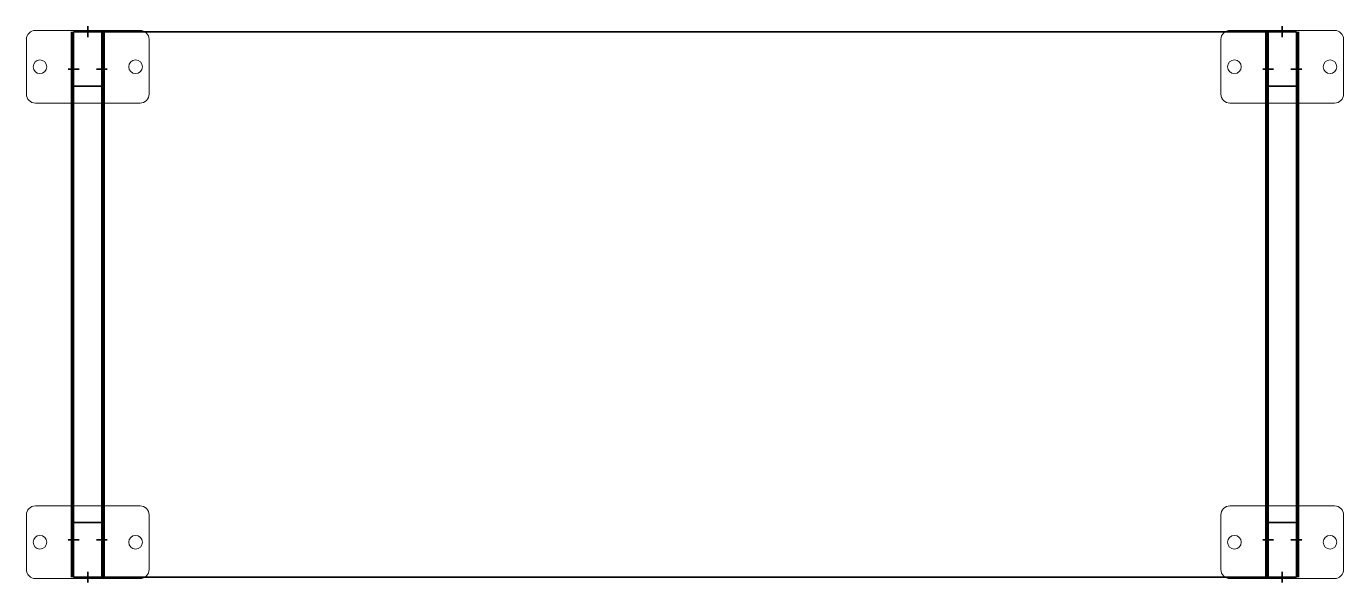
# Model space of a CAD drawing. Header units: millimetres. Extents: x 94489 to 95937, y 101973 to 102585.
import ezdxf

# ---------------------------------------------------------------- set-up
doc = ezdxf.new("R2010")
doc.units = ezdxf.units.MM
doc.layers.get('0').update_dxf_attribs({"lineweight": 50})
doc.layers.get('Defpoints').update_dxf_attribs({"lineweight": 50})
doc.layers.add('SSI_Sysreg-AM_1', color=2, linetype='Continuous', lineweight=35)
doc.layers.add('SSI_Sysreg-AM_2', color=150, linetype='Continuous', lineweight=18)

# ---------------------------------------------------------------- blocks, each defined once
blk = doc.blocks.new('Seismic-Fussplatte')
for p, q in [((8.5, 67.5), (68.5, 67.5)), ((-1.5, -57.5), (-1.5, 57.5)), ((78.5, 57.5), (78.5, -57.5)), ((68.5, -67.5), (8.5, -67.5))]:
    blk.add_line(p, q)
for centre in [(38.5, 52.5), (38.5, -52.5)]:
    blk.add_circle(centre, 7.5)
for centre, start, end in [((8.5, 57.5), 90, 180), ((68.5, 57.5), 0, 90), ((8.5, -57.5), 180, 270), ((68.5, -57.5), 270, 0)]:
    blk.add_arc(centre, 10, start, end)
blk = doc.blocks.new('*U9')
for p, q in [((15.5, 594), (15.5, 606)), ((1328.5, 594), (1328.5, 606)), ((6, 559), (-6, 559)), ((25, 559), (37, 559)), ((1319, 559), (1307, 559)), ((1338, 559), (1350, 559)), ((0, 540), (31, 540)), ((1313, 540), (1344, 540)), ((0, 60), (31, 60)), ((1313, 60), (1344, 60)), ((6, 41), (-6, 41)), ((25, 41), (37, 41)), ((1319, 41), (1307, 41)), ((1338, 41), (1350, 41)), ((15.5, 6), (15.5, -6)), ((1328.5, 6), (1328.5, -6))]:
    blk.add_line(p, q)
for points in [[(0, 0), (0, 600)], [(0, 600), (1344, 600)], [(31, 600), (31, 0)], [(1313, 0), (1313, 600)], [(1344, 600), (1344, 0)], [(1344, 0), (0, 0)]]:
    blk.add_lwpolyline(points)
at = {"layer": 'Defpoints'}
for p, q in [((-2, 600), (-2, 0)), ((33, 600), (33, 0)), ((1311, 600), (1311, 0)), ((1346, 600), (1346, 0))]:
    blk.add_line(p, q, dxfattribs=at)
at = {"layer": 'SSI_Sysreg-AM_2', "xscale": -1, "rotation": 90}
for p in [(15.5, 600), (1328.5, 600)]:
    blk.add_blockref('Seismic-Fussplatte', p, dxfattribs=at)
at = {"layer": 'SSI_Sysreg-AM_2', "rotation": 90}
for p in [(15.5, 0), (1328.5, 0)]:
    blk.add_blockref('Seismic-Fussplatte', p, dxfattribs=at)

msp = doc.modelspace()

# ---------------------------------------------------------------- block references
at = {"layer": 'SSI_Sysreg-AM_1', "xscale": -1}
msp.add_blockref('*U9', (95885.4, 101979.5), dxfattribs=at)

doc.saveas('drawing.dxf')
